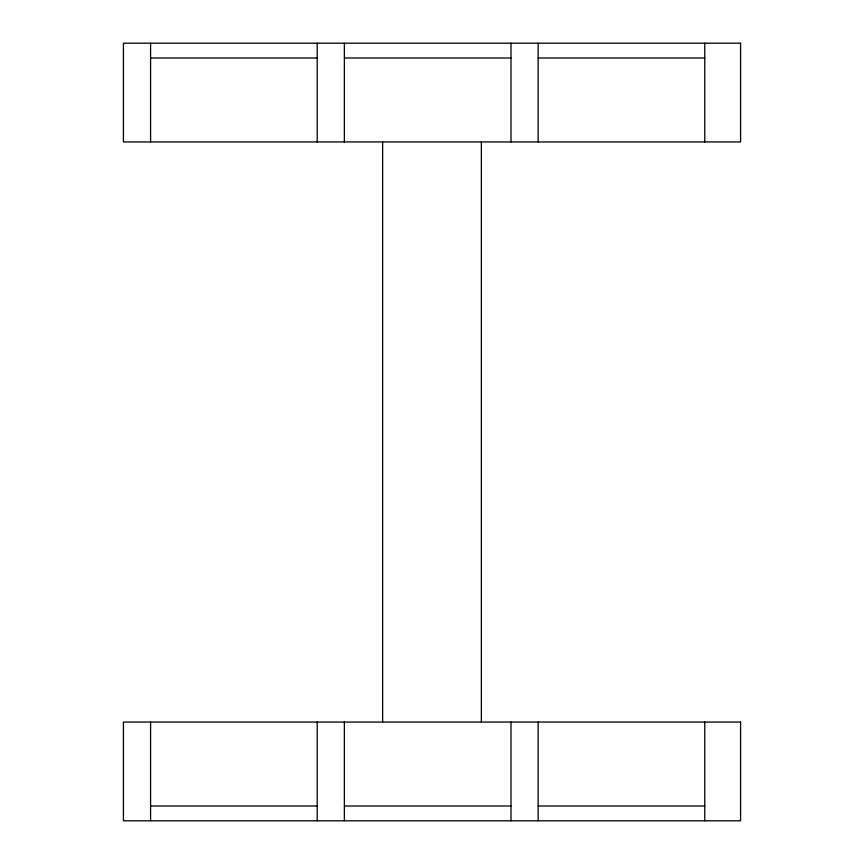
<?xml version="1.0" encoding="UTF-8"?>
<svg xmlns="http://www.w3.org/2000/svg" width="864" height="864" viewBox="0 0 864 864"><rect width="100%" height="100%" fill="white"/><g stroke="black" fill="none" stroke-linecap="round" stroke-linejoin="round"><path stroke-width="1.3" d="M150.584 58.007L317.207 58.007M344.369 58.007L510.991 58.007M538.153 58.007L704.776 58.007M150.584 805.993L317.207 805.993M344.369 805.993L510.991 805.993M538.153 805.993L704.776 805.993M704.776 43.2L704.776 141.944M704.776 722.056L704.776 820.8M538.153 43.2L538.153 141.944M538.153 722.056L538.153 820.8M510.991 43.2L510.991 141.944M510.991 722.056L510.991 820.8M481.367 141.944L481.367 722.056M382.633 141.944L382.633 722.056M344.369 43.2L344.369 141.944M344.369 722.056L344.369 820.8M317.207 43.2L317.207 141.944M317.207 722.056L317.207 820.8M150.584 43.2L150.584 141.944M150.584 722.056L150.584 820.8M740.567 43.2L123.433 43.2L123.433 141.944L740.567 141.944L740.567 43.2M740.567 722.056L123.433 722.056L123.433 820.8L740.567 820.8L740.567 722.056"/></g></svg>
